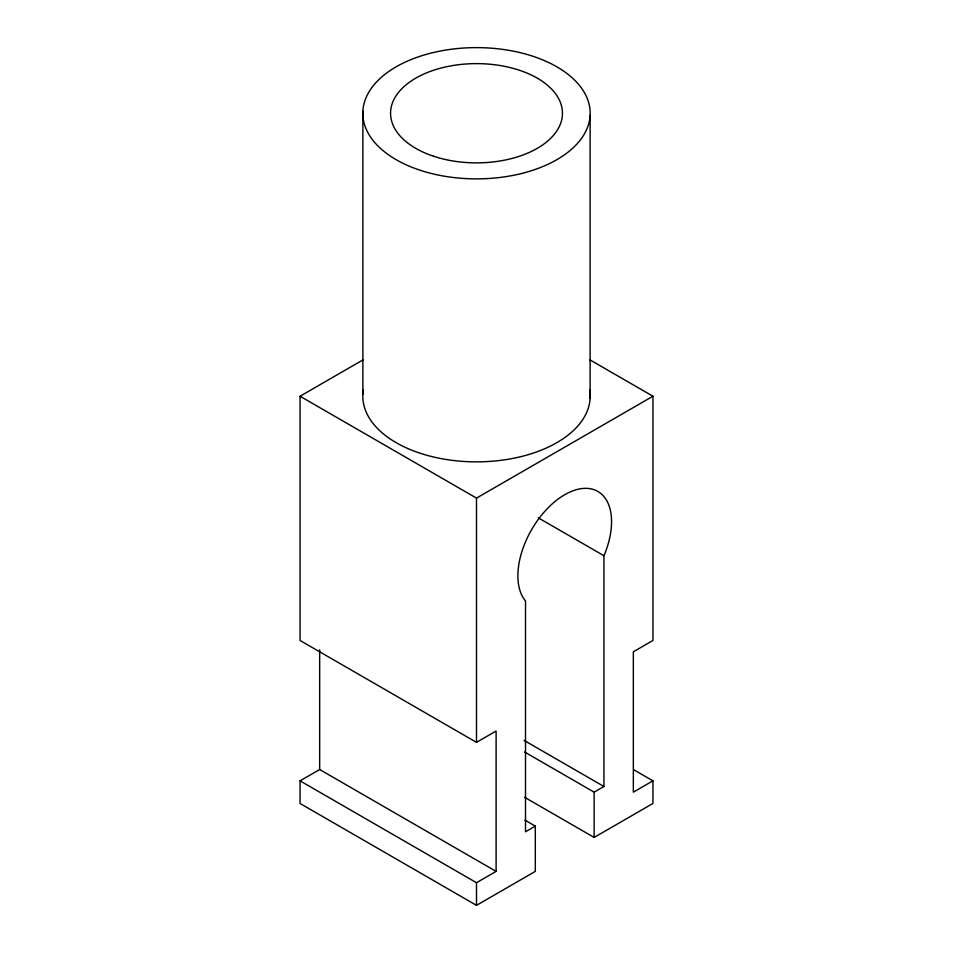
<?xml version="1.0" encoding="UTF-8"?>
<svg xmlns="http://www.w3.org/2000/svg" width="953" height="953" viewBox="0 0 953 953"><rect width="100%" height="100%" fill="white"/><g stroke="black" fill="none" stroke-linecap="round" stroke-linejoin="round"><path stroke-width="1.43" d="M525.008 820.164L535.312 826.12L535.312 871.387L476.5 905.35L300.052 803.474L300.052 780.841L476.5 882.716L496.108 871.387L496.108 731.034L476.5 742.351L300.052 640.476L300.052 396.234L363.164 359.793M300.052 396.234L476.5 498.109L652.948 396.234L652.948 640.476L633.34 651.804L633.34 792.157L652.948 780.841L652.948 803.474L594.136 837.437L524.579 797.28M300.052 780.841L319.66 769.524L496.108 871.387M535.312 826.12L525.508 831.778L525.508 601.009L524.102 599.163A66.233 38.239 -60 0 1 535.348 523.626A66.233 38.239 -60 0 1 596.161 490.557A66.233 38.239 -60 0 1 603.94 555.73L603.94 786.499L594.136 792.157L524.579 752M589.836 359.793L652.948 396.234M538.254 517.813L603.94 555.73M633.626 769.69L652.948 780.841M524.079 740.398L603.94 786.499M594.136 792.157L594.136 837.437M590.121 115.313A113.681 65.626 0 0 1 416.592 169.026A113.681 65.626 0 0 1 422.787 55.405A113.681 65.626 0 0 1 590.121 115.313L590.121 398.294M476.5 498.109L476.5 742.351M476.5 882.716L476.5 905.35M362.879 111.191L362.879 394.173M319.66 649.851L319.66 769.524M589.669 390.051A113.681 65.626 0 0 1 476.5 461.86A113.681 65.626 0 0 1 363.331 390.051M433.52 156.221A85.949 49.627 0 0 0 562.449 113.252A85.949 49.627 0 0 0 433.52 70.272A85.949 49.627 0 0 0 433.52 156.221"/></g></svg>
